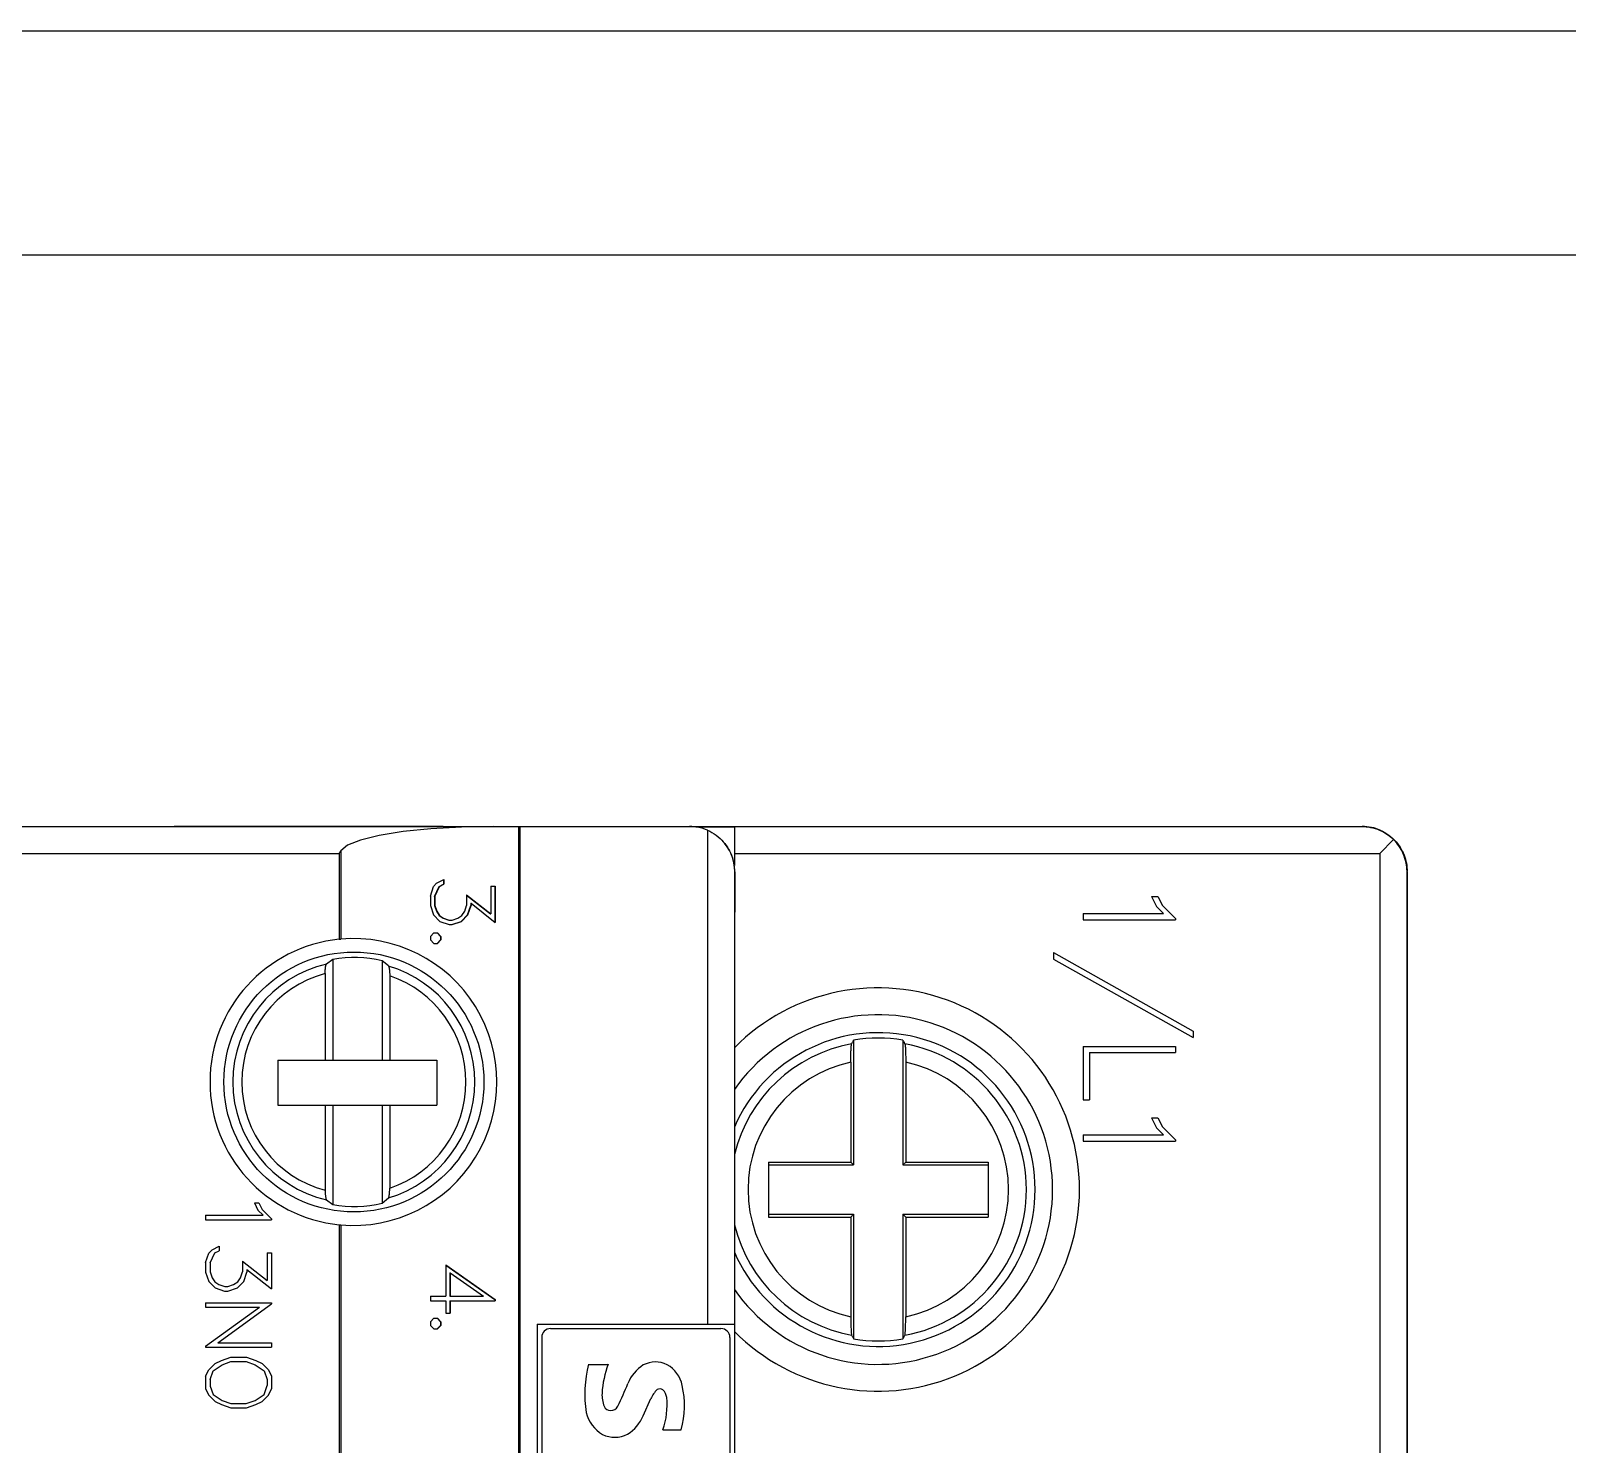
# Model space of a CAD drawing. Header units: millimetres. Extents: x -72 to 2978, y -1067 to 2817.
# Drawn here: x 1534.71 to 1568.99, y 293.35 to 324.88 of the extents above; entities that cross this region are included whole.
import ezdxf

# ---------------------------------------------------------------- set-up
doc = ezdxf.new("R2010")
doc.units = ezdxf.units.MM
doc.layers.add('10000_FRONT', color=7, linetype='Continuous')

msp = doc.modelspace()

# ---------------------------------------------------------------- linework, layer by layer
for p, q in [((1425.224, 324.884), (1734.213, 324.884)), ((1543.904, 307.129), (1537.904, 307.129))]:
    msp.add_line(p, q)
at = {"color": 30, "true_color": 0xf8991e}
msp.add_line((1434.485, 319.884), (1726.691, 319.884), dxfattribs=at)
at = {"layer": '10000_FRONT', "color": 7, "linetype": 'Continuous', "lineweight": 25}
for p, q in [((1495.425, 307.129), (1549.405, 307.129)), ((1539.315, 307.129), (1539.315, 307.129)), ((1545.587, 307.129), (1545.587, 279.129)), ((1545.621, 307.129), (1545.621, 279.129)), ((1549.405, 307.129), (1550.405, 307.129)), ((1549.546, 307.119), (1550.405, 307.119)), ((1549.805, 307.046), (1549.805, 296.029)), ((1549.805, 307.046), (1549.855, 307.022)), ((1549.855, 307.022), (1549.904, 306.995)), ((1549.904, 306.995), (1549.952, 306.966)), ((1549.952, 306.966), (1549.998, 306.934)), ((1549.998, 306.934), (1550.042, 306.9)), ((1550.042, 306.9), (1550.084, 306.863)), ((1550.084, 306.863), (1550.123, 306.825)), ((1550.405, 307.129), (1550.405, 306.529)), ((1550.405, 307.129), (1564.405, 307.129)), ((1564.405, 307.129), (1564.453, 307.128)), ((1564.405, 307.129), (1564.415, 307.129)), ((1564.453, 307.128), (1564.502, 307.124)), ((1564.502, 307.124), (1564.551, 307.118)), ((1564.551, 307.118), (1564.601, 307.11)), ((1564.601, 307.11), (1564.652, 307.098)), ((1564.652, 307.098), (1564.702, 307.084)), ((1564.702, 307.084), (1564.752, 307.067)), ((1564.752, 307.067), (1564.801, 307.047)), ((1564.801, 307.047), (1564.849, 307.025)), ((1564.805, 306.529), (1565.112, 306.836)), ((1564.815, 307.046), (1564.815, 307.041)), ((1564.815, 307.046), (1564.865, 307.022)), ((1564.849, 307.025), (1564.896, 307)), ((1564.865, 307.022), (1564.915, 306.995)), ((1564.896, 307), (1564.942, 306.973)), ((1564.915, 306.995), (1564.963, 306.965)), ((1564.942, 306.973), (1564.986, 306.943)), ((1564.963, 306.965), (1565.01, 306.933)), ((1564.986, 306.943), (1565.028, 306.911)), ((1565.01, 306.933), (1565.054, 306.899)), ((1565.028, 306.911), (1565.07, 306.876)), ((1565.054, 306.899), (1565.095, 306.862)), ((1565.07, 306.876), (1565.112, 306.836)), ((1565.095, 306.862), (1565.134, 306.824)), ((1565.112, 306.836), (1565.152, 306.794)), ((1504.221, 306.529), (1541.589, 306.529)), ((1541.589, 306.529), (1541.594, 306.538)), ((1541.589, 306.529), (1541.589, 304.614)), ((1541.594, 306.538), (1541.599, 306.546)), ((1541.599, 306.546), (1541.604, 306.554)), ((1541.604, 306.554), (1541.609, 306.563)), ((1541.609, 306.563), (1541.614, 306.572)), ((1541.614, 306.572), (1541.619, 306.58)), ((1541.619, 306.58), (1541.624, 306.589)), ((1541.624, 306.589), (1541.624, 304.617)), ((1550.123, 306.825), (1550.158, 306.787)), ((1550.158, 306.787), (1550.191, 306.747)), ((1550.191, 306.747), (1550.221, 306.707)), ((1550.221, 306.707), (1550.248, 306.667)), ((1550.248, 306.667), (1550.273, 306.626)), ((1550.273, 306.626), (1550.296, 306.583)), ((1550.296, 306.583), (1550.317, 306.539)), ((1550.317, 306.539), (1550.336, 306.495)), ((1550.336, 306.495), (1550.353, 306.449)), ((1550.405, 306.529), (1550.405, 306.26)), ((1550.405, 306.529), (1564.805, 306.529)), ((1564.805, 306.529), (1564.805, 262.729)), ((1565.134, 306.824), (1565.169, 306.786)), ((1565.152, 306.794), (1565.187, 306.752)), ((1565.169, 306.786), (1565.202, 306.747)), ((1565.187, 306.752), (1565.219, 306.71)), ((1565.202, 306.747), (1565.231, 306.708)), ((1565.219, 306.71), (1565.249, 306.666)), ((1565.231, 306.708), (1565.258, 306.667)), ((1565.249, 306.666), (1565.276, 306.62)), ((1565.258, 306.667), (1565.283, 306.625)), ((1565.276, 306.62), (1565.301, 306.573)), ((1565.283, 306.625), (1565.306, 306.582)), ((1565.301, 306.573), (1565.323, 306.525)), ((1565.306, 306.582), (1565.327, 306.538)), ((1565.323, 306.525), (1565.343, 306.476)), ((1565.327, 306.538), (1565.346, 306.493)), ((1565.346, 306.493), (1565.363, 306.448)), ((1550.353, 306.449), (1550.367, 306.403)), ((1550.367, 306.403), (1550.379, 306.357)), ((1550.379, 306.357), (1550.388, 306.31)), ((1550.388, 306.31), (1550.396, 306.264)), ((1550.396, 306.264), (1550.401, 306.218)), ((1550.401, 306.218), (1550.404, 306.173)), ((1550.404, 306.173), (1550.405, 306.129)), ((1565.343, 306.476), (1565.36, 306.426)), ((1565.36, 306.426), (1565.374, 306.376)), ((1565.363, 306.448), (1565.377, 306.402)), ((1565.374, 306.376), (1565.385, 306.326)), ((1565.377, 306.402), (1565.389, 306.356)), ((1565.385, 306.326), (1565.394, 306.276)), ((1565.389, 306.356), (1565.399, 306.309)), ((1565.394, 306.276), (1565.4, 306.226)), ((1565.399, 306.309), (1565.406, 306.264)), ((1565.4, 306.226), (1565.404, 306.177)), ((1565.404, 306.177), (1565.405, 306.129)), ((1565.406, 306.264), (1565.411, 306.218)), ((1565.411, 306.218), (1565.414, 306.173)), ((1565.414, 306.173), (1565.415, 306.129)), ((1543.69, 305.788), (1543.761, 305.862)), ((1543.761, 305.862), (1543.92, 305.943)), ((1543.819, 305.792), (1543.913, 305.839)), ((1543.826, 305.792), (1543.92, 305.839)), ((1543.913, 305.939), (1543.913, 305.839)), ((1543.913, 305.839), (1543.92, 305.839)), ((1543.92, 305.943), (1543.92, 305.839)), ((1550.405, 306.129), (1550.405, 279.329)), ((1550.415, 306.119), (1550.415, 305.219)), ((1565.405, 306.129), (1565.405, 263.129)), ((1565.415, 306.119), (1565.415, 263.139)), ((1543.621, 305.576), (1543.69, 305.788)), ((1543.621, 305.576), (1543.621, 305.366)), ((1543.711, 305.57), (1543.819, 305.792)), ((1543.711, 305.57), (1543.711, 305.37)), ((1543.711, 305.57), (1543.718, 305.57)), ((1543.718, 305.57), (1543.826, 305.792)), ((1543.718, 305.57), (1543.718, 305.37)), ((1543.819, 305.792), (1543.826, 305.792)), ((1544.431, 305.606), (1544.431, 305.37)), ((1544.431, 305.606), (1544.973, 305.181)), ((1544.431, 305.599), (1544.963, 305.181)), ((1544.973, 305.796), (1544.973, 305.181)), ((1544.973, 305.796), (1545.069, 305.796)), ((1545.059, 305.796), (1545.059, 304.996)), ((1545.069, 305.796), (1545.069, 304.988)), ((1559.711, 305.57), (1559.823, 305.343)), ((1559.711, 305.57), (1559.855, 305.57)), ((1559.855, 305.57), (1559.957, 305.369)), ((1543.621, 305.366), (1543.691, 305.155)), ((1543.691, 305.155), (1543.831, 305.011)), ((1543.711, 305.37), (1543.756, 305.239)), ((1543.711, 305.37), (1543.718, 305.37)), ((1543.718, 305.37), (1543.763, 305.239)), ((1543.756, 305.239), (1543.815, 305.147)), ((1543.756, 305.239), (1543.763, 305.239)), ((1543.763, 305.239), (1543.822, 305.147)), ((1543.815, 305.147), (1543.906, 305.086)), ((1543.815, 305.147), (1543.822, 305.147)), ((1543.822, 305.147), (1543.913, 305.086)), ((1544.236, 305.086), (1544.327, 305.147)), ((1544.311, 305.011), (1544.452, 305.155)), ((1544.319, 305.011), (1544.46, 305.155)), ((1544.327, 305.147), (1544.387, 305.239)), ((1544.387, 305.239), (1544.431, 305.37)), ((1544.452, 305.155), (1544.521, 305.366)), ((1544.452, 305.155), (1544.46, 305.155)), ((1544.46, 305.155), (1544.53, 305.366)), ((1544.521, 305.419), (1544.521, 305.366)), ((1544.521, 305.419), (1544.53, 305.419)), ((1544.521, 305.366), (1544.53, 305.366)), ((1544.53, 305.419), (1544.53, 305.366)), ((1544.53, 305.419), (1545.069, 304.988)), ((1544.963, 305.181), (1544.973, 305.181)), ((1550.405, 305.219), (1550.415, 305.219)), ((1558.189, 305.186), (1558.189, 305.049)), ((1558.189, 305.186), (1559.981, 305.186)), ((1559.823, 305.343), (1559.981, 305.186)), ((1559.957, 305.369), (1560.247, 305.078)), ((1543.831, 305.011), (1544.039, 304.941)), ((1543.906, 305.086), (1544.036, 305.041)), ((1543.906, 305.086), (1543.913, 305.086)), ((1543.913, 305.086), (1544.043, 305.041)), ((1544.036, 305.041), (1544.043, 305.041)), ((1544.039, 304.941), (1544.111, 304.941)), ((1544.043, 305.041), (1544.106, 305.041)), ((1544.103, 304.941), (1544.311, 305.011)), ((1544.106, 305.041), (1544.236, 305.086)), ((1544.111, 304.941), (1544.319, 305.011)), ((1544.311, 305.011), (1544.319, 305.011)), ((1558.189, 305.049), (1560.247, 305.049)), ((1560.247, 305.078), (1560.247, 305.049)), ((1541.589, 304.614), (1541.594, 304.614)), ((1541.594, 304.614), (1541.599, 304.614)), ((1541.599, 304.614), (1541.604, 304.615)), ((1541.604, 304.615), (1541.609, 304.615)), ((1541.609, 304.615), (1541.614, 304.616)), ((1541.614, 304.616), (1541.619, 304.616)), ((1541.619, 304.616), (1541.624, 304.617)), ((1543.621, 304.678), (1543.699, 304.756)), ((1543.621, 304.678), (1543.621, 304.597)), ((1543.621, 304.597), (1543.699, 304.519)), ((1543.699, 304.756), (1543.778, 304.756)), ((1543.699, 304.519), (1543.778, 304.519)), ((1543.771, 304.756), (1543.849, 304.678)), ((1543.771, 304.519), (1543.849, 304.597)), ((1543.778, 304.756), (1543.855, 304.678)), ((1543.778, 304.519), (1543.855, 304.597)), ((1543.849, 304.678), (1543.849, 304.597)), ((1543.849, 304.678), (1543.855, 304.678)), ((1543.849, 304.597), (1543.855, 304.597)), ((1543.855, 304.678), (1543.855, 304.597)), ((1541.445, 304.165), (1541.304, 304.059)), ((1541.445, 304.165), (1541.445, 301.914)), ((1542.545, 304.132), (1542.545, 301.914)), ((1542.686, 304.017), (1542.545, 304.132)), ((1557.523, 304.319), (1557.523, 304.17)), ((1557.523, 304.319), (1560.639, 302.565)), ((1557.523, 304.17), (1560.639, 302.418)), ((1541.275, 303.872), (1541.276, 303.886)), ((1541.275, 303.859), (1541.275, 303.872)), ((1541.275, 303.846), (1541.275, 303.859)), ((1541.275, 303.846), (1541.275, 301.914)), ((1541.276, 303.9), (1541.277, 303.913)), ((1541.276, 303.886), (1541.276, 303.9)), ((1541.277, 303.925), (1541.278, 303.937)), ((1541.277, 303.913), (1541.277, 303.925)), ((1541.278, 303.937), (1541.279, 303.949)), ((1541.279, 303.949), (1541.28, 303.961)), ((1541.28, 303.961), (1541.281, 303.972)), ((1541.281, 303.972), (1541.283, 303.983)), ((1541.283, 303.983), (1541.284, 303.993)), ((1541.284, 303.993), (1541.285, 304.002)), ((1541.285, 304.002), (1541.287, 304.011)), ((1541.287, 304.011), (1541.289, 304.02)), ((1541.289, 304.02), (1541.29, 304.028)), ((1541.29, 304.028), (1541.292, 304.035)), ((1541.292, 304.035), (1541.294, 304.041)), ((1541.294, 304.041), (1541.296, 304.046)), ((1541.296, 304.046), (1541.298, 304.05)), ((1541.298, 304.05), (1541.3, 304.054)), ((1541.3, 304.054), (1541.302, 304.057)), ((1541.302, 304.057), (1541.304, 304.059)), ((1542.686, 304.017), (1542.689, 304.014)), ((1542.689, 304.014), (1542.691, 304.01)), ((1542.691, 304.01), (1542.694, 304.004)), ((1542.694, 304.004), (1542.696, 303.998)), ((1542.696, 303.998), (1542.698, 303.99)), ((1542.698, 303.99), (1542.7, 303.981)), ((1542.7, 303.981), (1542.702, 303.971)), ((1542.702, 303.971), (1542.704, 303.96)), ((1542.704, 303.96), (1542.706, 303.949)), ((1542.706, 303.949), (1542.708, 303.936)), ((1542.708, 303.936), (1542.709, 303.923)), ((1542.709, 303.923), (1542.711, 303.908)), ((1542.711, 303.908), (1542.712, 303.893)), ((1542.712, 303.893), (1542.713, 303.879)), ((1542.713, 303.879), (1542.713, 303.863)), ((1542.713, 303.863), (1542.714, 303.847)), ((1542.714, 303.847), (1542.715, 303.83)), ((1542.715, 303.83), (1542.715, 303.814)), ((1542.715, 303.814), (1542.715, 303.798)), ((1542.715, 303.798), (1542.715, 301.914)), ((1560.639, 302.565), (1560.639, 302.418)), ((1553.004, 302.046), (1553.005, 302.07)), ((1553.004, 302.023), (1553.004, 302.046)), ((1553.005, 302.07), (1553.006, 302.093)), ((1553.006, 302.115), (1553.007, 302.136)), ((1553.006, 302.093), (1553.006, 302.115)), ((1553.007, 302.136), (1553.008, 302.155)), ((1553.008, 302.155), (1553.009, 302.173)), ((1553.009, 302.173), (1553.01, 302.19)), ((1553.01, 302.19), (1553.011, 302.206)), ((1553.011, 302.206), (1553.012, 302.221)), ((1553.012, 302.221), (1553.013, 302.234)), ((1553.013, 302.234), (1553.015, 302.246)), ((1553.015, 302.246), (1553.016, 302.256)), ((1553.016, 302.256), (1553.017, 302.264)), ((1553.017, 302.264), (1553.019, 302.271)), ((1553.019, 302.271), (1553.02, 302.276)), ((1553.02, 302.276), (1553.021, 302.28)), ((1553.021, 302.28), (1553.027, 302.291)), ((1553.027, 302.291), (1553.034, 302.303)), ((1553.034, 302.303), (1553.04, 302.315)), ((1553.04, 302.315), (1553.046, 302.326)), ((1553.046, 302.326), (1553.052, 302.338)), ((1553.052, 302.338), (1553.059, 302.35)), ((1553.059, 302.35), (1553.065, 302.362)), ((1553.065, 302.362), (1553.065, 299.579)), ((1554.165, 302.362), (1554.165, 299.579)), ((1554.165, 302.362), (1554.171, 302.35)), ((1554.171, 302.35), (1554.178, 302.338)), ((1554.178, 302.338), (1554.184, 302.326)), ((1554.184, 302.326), (1554.19, 302.315)), ((1554.19, 302.315), (1554.196, 302.303)), ((1554.196, 302.303), (1554.203, 302.291)), ((1554.203, 302.291), (1554.209, 302.28)), ((1554.209, 302.28), (1554.21, 302.275)), ((1554.21, 302.275), (1554.212, 302.268)), ((1554.212, 302.268), (1554.214, 302.259)), ((1554.214, 302.259), (1554.215, 302.248)), ((1554.215, 302.248), (1554.217, 302.234)), ((1554.217, 302.234), (1554.218, 302.217)), ((1554.218, 302.217), (1554.22, 302.199)), ((1554.22, 302.199), (1554.221, 302.178)), ((1554.221, 302.178), (1554.222, 302.157)), ((1554.222, 302.157), (1554.223, 302.134)), ((1554.223, 302.134), (1554.224, 302.108)), ((1554.224, 302.108), (1554.225, 302.081)), ((1554.225, 302.081), (1554.226, 302.052)), ((1554.226, 302.052), (1554.226, 302.024)), ((1558.189, 302.224), (1558.189, 301.029)), ((1558.189, 302.224), (1560.247, 302.224)), ((1558.326, 302.086), (1558.326, 301.029)), ((1558.326, 302.086), (1560.247, 302.086)), ((1560.247, 302.224), (1560.247, 302.086)), ((1540.215, 301.914), (1540.215, 300.914)), ((1540.215, 301.914), (1543.765, 301.914)), ((1543.765, 301.914), (1543.765, 300.914)), ((1553.002, 301.921), (1553.003, 301.948)), ((1553.002, 301.895), (1553.002, 301.921)), ((1553.002, 301.87), (1553.002, 301.895)), ((1553.002, 301.87), (1553.002, 299.642)), ((1553.003, 301.999), (1553.004, 302.023)), ((1553.003, 301.974), (1553.003, 301.999)), ((1553.003, 301.948), (1553.003, 301.974)), ((1554.226, 302.024), (1554.227, 301.995)), ((1554.227, 301.995), (1554.227, 301.964)), ((1554.227, 301.964), (1554.228, 301.932)), ((1554.228, 301.932), (1554.228, 301.901)), ((1554.228, 301.901), (1554.228, 301.87)), ((1554.228, 301.87), (1554.228, 299.642)), ((1558.189, 301.029), (1558.326, 301.029)), ((1540.215, 300.914), (1543.765, 300.914)), ((1541.275, 300.914), (1541.275, 299.012)), ((1541.445, 300.914), (1541.445, 298.694)), ((1542.545, 300.914), (1542.545, 298.726)), ((1542.715, 300.914), (1542.715, 299.061)), ((1559.711, 300.632), (1559.823, 300.404)), ((1559.711, 300.632), (1559.855, 300.632)), ((1559.823, 300.404), (1559.981, 300.247)), ((1559.855, 300.632), (1559.957, 300.431)), ((1559.957, 300.431), (1560.247, 300.139)), ((1558.189, 300.247), (1558.189, 300.11)), ((1558.189, 300.247), (1559.981, 300.247)), ((1558.189, 300.11), (1560.247, 300.11)), ((1560.247, 300.139), (1560.247, 300.11)), ((1551.165, 299.642), (1551.165, 298.416)), ((1551.165, 299.642), (1553.002, 299.642)), ((1553.002, 299.642), (1553.065, 299.579)), ((1554.165, 299.579), (1554.228, 299.642)), ((1554.228, 299.642), (1556.065, 299.642)), ((1556.065, 299.642), (1556.065, 298.416)), ((1551.165, 299.579), (1553.065, 299.579)), ((1554.165, 299.579), (1556.065, 299.579)), ((1541.275, 299.012), (1541.275, 298.997)), ((1541.275, 298.997), (1541.275, 298.98)), ((1541.275, 298.98), (1541.276, 298.964)), ((1541.276, 298.964), (1541.277, 298.948)), ((1541.277, 298.948), (1541.277, 298.933)), ((1542.71, 298.944), (1542.711, 298.956)), ((1542.711, 298.956), (1542.712, 298.968)), ((1542.712, 298.968), (1542.713, 298.98)), ((1542.713, 298.993), (1542.714, 299.006)), ((1542.713, 298.98), (1542.713, 298.993)), ((1542.714, 299.02), (1542.715, 299.034)), ((1542.714, 299.006), (1542.714, 299.02)), ((1542.715, 299.047), (1542.715, 299.061)), ((1542.715, 299.034), (1542.715, 299.047)), ((1539.695, 298.73), (1539.775, 298.567)), ((1539.695, 298.73), (1539.798, 298.73)), ((1539.798, 298.73), (1539.871, 298.587)), ((1541.277, 298.933), (1541.278, 298.918)), ((1541.278, 298.918), (1541.28, 298.904)), ((1541.28, 298.904), (1541.281, 298.89)), ((1541.281, 298.89), (1541.282, 298.876)), ((1541.282, 298.876), (1541.284, 298.864)), ((1541.284, 298.864), (1541.286, 298.853)), ((1541.286, 298.853), (1541.288, 298.843)), ((1541.288, 298.843), (1541.29, 298.833)), ((1541.29, 298.833), (1541.292, 298.824)), ((1541.292, 298.824), (1541.294, 298.817)), ((1541.294, 298.817), (1541.296, 298.811)), ((1541.296, 298.811), (1541.299, 298.806)), ((1541.299, 298.806), (1541.301, 298.802)), ((1541.301, 298.802), (1541.304, 298.799)), ((1541.304, 298.799), (1541.445, 298.694)), ((1542.545, 298.726), (1542.686, 298.842)), ((1542.686, 298.842), (1542.688, 298.844)), ((1542.688, 298.844), (1542.69, 298.847)), ((1542.69, 298.847), (1542.693, 298.851)), ((1542.693, 298.851), (1542.694, 298.856)), ((1542.694, 298.856), (1542.696, 298.861)), ((1542.696, 298.861), (1542.698, 298.868)), ((1542.698, 298.868), (1542.7, 298.875)), ((1542.7, 298.875), (1542.702, 298.883)), ((1542.702, 298.883), (1542.703, 298.892)), ((1542.703, 298.892), (1542.705, 298.901)), ((1542.705, 298.901), (1542.706, 298.911)), ((1542.706, 298.911), (1542.708, 298.921)), ((1542.708, 298.921), (1542.709, 298.932)), ((1542.709, 298.932), (1542.71, 298.944)), ((1538.608, 298.455), (1538.608, 298.357)), ((1538.608, 298.455), (1539.888, 298.455)), ((1538.608, 298.357), (1540.078, 298.357)), ((1539.775, 298.567), (1539.888, 298.455)), ((1539.871, 298.587), (1540.078, 298.378)), ((1540.078, 298.378), (1540.078, 298.357)), ((1551.165, 298.479), (1553.065, 298.479)), ((1551.165, 298.416), (1553.002, 298.416)), ((1553.002, 298.416), (1553.065, 298.479)), ((1553.002, 298.416), (1553.002, 296.189)), ((1553.065, 298.479), (1553.065, 295.697)), ((1554.165, 298.479), (1554.165, 295.697)), ((1554.165, 298.479), (1554.228, 298.416)), ((1554.165, 298.479), (1556.065, 298.479)), ((1554.228, 298.416), (1554.228, 296.189)), ((1554.228, 298.416), (1556.065, 298.416)), ((1541.589, 298.245), (1541.589, 287.764)), ((1541.589, 298.245), (1541.594, 298.244)), ((1541.594, 298.244), (1541.599, 298.244)), ((1541.599, 298.244), (1541.604, 298.243)), ((1541.604, 298.243), (1541.609, 298.243)), ((1541.609, 298.243), (1541.614, 298.242)), ((1541.614, 298.242), (1541.619, 298.242)), ((1541.619, 298.242), (1541.624, 298.242)), ((1541.624, 298.242), (1541.624, 287.767)), ((1538.608, 297.399), (1538.678, 297.61)), ((1538.678, 297.61), (1538.75, 297.685)), ((1538.706, 297.393), (1538.816, 297.615)), ((1538.75, 297.685), (1538.912, 297.765)), ((1538.816, 297.615), (1538.912, 297.662)), ((1538.912, 297.765), (1538.912, 297.662)), ((1539.98, 297.619), (1539.98, 297.003)), ((1539.98, 297.619), (1540.078, 297.619)), ((1540.078, 297.619), (1540.078, 296.811)), ((1538.608, 297.399), (1538.608, 297.189)), ((1538.706, 297.393), (1538.706, 297.193)), ((1539.43, 297.428), (1539.43, 297.193)), ((1539.43, 297.428), (1539.98, 297.003)), ((1539.53, 297.242), (1539.53, 297.189)), ((1539.53, 297.242), (1540.078, 296.811)), ((1543.966, 297.351), (1543.966, 296.647)), ((1543.966, 297.351), (1545.069, 296.573)), ((1543.966, 297.345), (1545.059, 296.573)), ((1538.608, 297.189), (1538.679, 296.978)), ((1538.679, 296.978), (1538.821, 296.834)), ((1538.706, 297.193), (1538.752, 297.062)), ((1538.752, 297.062), (1538.812, 296.97)), ((1538.812, 296.97), (1538.904, 296.909)), ((1538.904, 296.909), (1539.037, 296.864)), ((1539.101, 296.864), (1539.232, 296.909)), ((1539.232, 296.909), (1539.325, 296.97)), ((1539.316, 296.834), (1539.46, 296.978)), ((1539.325, 296.97), (1539.385, 297.062)), ((1539.385, 297.062), (1539.43, 297.193)), ((1539.46, 296.978), (1539.53, 297.189)), ((1544.055, 297.173), (1544.055, 296.647)), ((1544.055, 297.173), (1544.062, 297.173)), ((1544.062, 297.173), (1544.062, 296.647)), ((1544.062, 297.173), (1544.807, 296.647)), ((1538.821, 296.834), (1539.032, 296.764)), ((1539.032, 296.764), (1539.105, 296.764)), ((1539.037, 296.864), (1539.101, 296.864)), ((1539.105, 296.764), (1539.316, 296.834)), ((1543.621, 296.647), (1543.621, 296.549)), ((1543.621, 296.647), (1543.966, 296.647)), ((1543.621, 296.549), (1543.966, 296.549)), ((1543.966, 296.549), (1543.966, 296.274)), ((1544.055, 296.647), (1544.062, 296.647)), ((1544.055, 296.549), (1544.055, 296.274)), ((1544.055, 296.549), (1544.062, 296.549)), ((1544.062, 296.647), (1544.807, 296.647)), ((1544.062, 296.549), (1544.062, 296.274)), ((1544.062, 296.549), (1545.069, 296.549)), ((1545.059, 296.573), (1545.059, 296.549)), ((1545.059, 296.573), (1545.069, 296.573)), ((1545.069, 296.573), (1545.069, 296.549)), ((1538.608, 296.505), (1538.608, 296.407)), ((1538.608, 296.505), (1540.078, 296.505)), ((1538.608, 295.537), (1539.809, 296.407)), ((1538.608, 296.407), (1539.809, 296.407)), ((1538.877, 295.611), (1540.078, 296.482)), ((1540.078, 296.505), (1540.078, 296.482)), ((1543.966, 296.274), (1544.062, 296.274)), ((1543.621, 296.078), (1543.699, 296.156)), ((1543.621, 296.078), (1543.621, 295.997)), ((1543.621, 295.997), (1543.699, 295.919)), ((1543.699, 296.156), (1543.778, 296.156)), ((1543.699, 295.919), (1543.778, 295.919)), ((1543.771, 296.156), (1543.849, 296.078)), ((1543.771, 295.919), (1543.849, 295.997)), ((1543.778, 296.156), (1543.855, 296.078)), ((1543.778, 295.919), (1543.855, 295.997)), ((1543.849, 296.078), (1543.849, 295.997)), ((1543.849, 296.078), (1543.855, 296.078)), ((1543.849, 295.997), (1543.855, 295.997)), ((1543.855, 296.078), (1543.855, 295.997)), ((1546.005, 296.029), (1546.005, 280.229)), ((1546.005, 296.029), (1550.405, 296.029)), ((1546.305, 295.929), (1550.105, 295.929)), ((1553.002, 296.189), (1553.002, 296.158)), ((1553.002, 296.158), (1553.002, 296.126)), ((1553.002, 296.126), (1553.003, 296.094)), ((1553.003, 296.094), (1553.003, 296.063)), ((1553.003, 296.063), (1553.004, 296.034)), ((1553.004, 296.034), (1553.004, 296.006)), ((1553.004, 296.006), (1553.005, 295.978)), ((1553.005, 295.978), (1553.006, 295.95)), ((1553.006, 295.95), (1553.007, 295.925)), ((1553.007, 295.925), (1553.008, 295.901)), ((1553.008, 295.901), (1553.009, 295.88)), ((1553.009, 295.88), (1553.011, 295.86)), ((1554.219, 295.852), (1554.22, 295.868)), ((1554.22, 295.868), (1554.221, 295.886)), ((1554.221, 295.886), (1554.222, 295.903)), ((1554.222, 295.903), (1554.223, 295.922)), ((1554.223, 295.922), (1554.224, 295.943)), ((1554.224, 295.943), (1554.225, 295.966)), ((1554.225, 295.989), (1554.226, 296.012)), ((1554.225, 295.966), (1554.225, 295.989)), ((1554.226, 296.035), (1554.227, 296.059)), ((1554.226, 296.012), (1554.226, 296.035)), ((1554.227, 296.084), (1554.228, 296.111)), ((1554.227, 296.059), (1554.227, 296.084)), ((1554.228, 296.163), (1554.228, 296.189)), ((1554.228, 296.137), (1554.228, 296.163)), ((1554.228, 296.111), (1554.228, 296.137)), ((1538.608, 295.537), (1538.608, 295.513)), ((1538.877, 295.611), (1540.078, 295.611)), ((1540.078, 295.611), (1540.078, 295.513)), ((1546.105, 295.729), (1546.105, 280.529)), ((1550.305, 295.729), (1550.305, 280.529)), ((1553.011, 295.86), (1553.012, 295.841)), ((1553.012, 295.841), (1553.013, 295.825)), ((1553.013, 295.825), (1553.015, 295.811)), ((1553.015, 295.811), (1553.016, 295.8)), ((1553.016, 295.8), (1553.018, 295.79)), ((1553.018, 295.79), (1553.02, 295.783)), ((1553.02, 295.783), (1553.021, 295.778)), ((1553.021, 295.778), (1553.027, 295.767)), ((1553.027, 295.767), (1553.034, 295.755)), ((1553.034, 295.755), (1553.04, 295.744)), ((1553.04, 295.744), (1553.046, 295.732)), ((1553.046, 295.732), (1553.052, 295.72)), ((1553.052, 295.72), (1553.059, 295.708)), ((1553.059, 295.708), (1553.065, 295.697)), ((1554.165, 295.697), (1554.171, 295.708)), ((1554.171, 295.708), (1554.178, 295.72)), ((1554.178, 295.72), (1554.184, 295.732)), ((1554.184, 295.732), (1554.19, 295.744)), ((1554.19, 295.744), (1554.196, 295.755)), ((1554.196, 295.755), (1554.203, 295.767)), ((1554.203, 295.767), (1554.209, 295.778)), ((1554.209, 295.778), (1554.21, 295.782)), ((1554.21, 295.782), (1554.212, 295.787)), ((1554.212, 295.787), (1554.213, 295.794)), ((1554.213, 295.794), (1554.214, 295.803)), ((1554.214, 295.803), (1554.215, 295.812)), ((1554.215, 295.812), (1554.217, 295.824)), ((1554.217, 295.824), (1554.218, 295.837)), ((1554.218, 295.837), (1554.219, 295.852)), ((1538.608, 295.513), (1540.078, 295.513)), ((1538.819, 295.148), (1538.961, 295.216)), ((1538.961, 295.216), (1539.17, 295.287)), ((1538.973, 295.121), (1539.173, 295.189)), ((1539.17, 295.287), (1539.516, 295.287)), ((1539.173, 295.189), (1539.512, 295.189)), ((1539.512, 295.189), (1539.712, 295.121)), ((1539.516, 295.287), (1539.725, 295.216)), ((1539.725, 295.216), (1539.867, 295.148)), ((1538.608, 294.864), (1538.679, 295.007)), ((1538.608, 294.864), (1538.608, 294.583)), ((1538.679, 295.007), (1538.819, 295.148)), ((1538.706, 294.79), (1538.773, 294.988)), ((1538.773, 294.988), (1538.973, 295.121)), ((1539.712, 295.121), (1539.912, 294.988)), ((1539.867, 295.148), (1540.007, 295.007)), ((1539.912, 294.988), (1539.979, 294.79)), ((1540.007, 295.007), (1540.078, 294.864)), ((1540.078, 294.864), (1540.078, 294.583)), ((1547.151, 295.129), (1547.59, 295.129)), ((1538.608, 294.583), (1538.679, 294.439)), ((1538.706, 294.79), (1538.706, 294.64)), ((1538.706, 294.64), (1538.773, 294.458)), ((1539.912, 294.458), (1539.979, 294.657)), ((1539.979, 294.79), (1539.979, 294.657)), ((1540.007, 294.439), (1540.078, 294.583)), ((1538.679, 294.439), (1538.819, 294.299)), ((1538.773, 294.458), (1538.973, 294.324)), ((1538.819, 294.299), (1538.961, 294.23)), ((1538.961, 294.23), (1539.17, 294.16)), ((1538.973, 294.324), (1539.173, 294.258)), ((1539.17, 294.16), (1539.516, 294.16)), ((1539.173, 294.258), (1539.512, 294.258)), ((1539.512, 294.258), (1539.712, 294.324)), ((1539.516, 294.16), (1539.725, 294.23)), ((1539.712, 294.324), (1539.912, 294.458)), ((1539.725, 294.23), (1539.867, 294.299)), ((1539.867, 294.299), (1540.007, 294.439)), ((1548.369, 293.981), (1548.542, 294.364)), ((1548.81, 293.671), (1549.219, 293.671))]:
    msp.add_line(p, q, dxfattribs=at)
msp.add_lwpolyline([(1545.033, 307.129), (1544.318, 307.116), (1543.635, 307.077), (1543.013, 307.014), (1542.48, 306.929), (1542.06, 306.827), (1541.77, 306.712), (1541.624, 306.589)], dxfattribs=at)
msp.add_circle((1541.915, 301.429), 2.9, dxfattribs=at)
for centre, radius, start, end in [((1549.405, 306.129), 1, 66.4219, 90), ((1564.415, 306.129), 1, 66.4217, 90), ((1549.415, 306.119), 1, 360, 45.4051), ((1564.415, 306.119), 1, 360, 45.4052), ((1541.905, 301.429), 3.2, 95.6645, 264.3355), ((1541.905, 301.429), 3.2, 264.9559, 95.0441), ((1541.915, 301.429), 2.776, 76.8814, 99.7486), ((1541.915, 301.429), 2.7, 103.0846, 256.9154), ((1541.915, 301.429), 2.5, 104.8328, 255.1672), ((1541.915, 301.429), 2.7, 360, 73.4023), ((1541.915, 301.429), 2.5, 288.6629, 71.3371), ((1553.605, 299.029), 4.5, 224.6749, 135.3251), ((1553.605, 299.029), 3.9, 214.8642, 145.1358), ((1553.615, 299.029), 3.5, 203.489, 156.511), ((1553.615, 299.029), 3.378, 80.6281, 99.3718), ((1553.615, 299.029), 3.304, 100.3512, 166.2648), ((1553.615, 299.029), 3.304, 280.3512, 79.6488), ((1553.615, 299.029), 2.906, 102.1754, 257.8246), ((1553.615, 299.029), 2.906, 282.1754, 77.8246), ((1541.915, 301.429), 2.7, 286.5977, 360), ((1541.915, 301.429), 2.776, 260.2514, 283.1186), ((1553.615, 299.029), 3.304, 193.7352, 259.6488), ((1546.305, 295.729), 0.2, 90.0002, 179.9999), ((1550.105, 295.729), 0.2, 0.0001, 89.9998), ((1553.615, 299.029), 3.378, 260.6282, 279.3719), ((1548.645, 294.6), 0.583, 63.4065, 117.9182), ((1549.785, 294.465), 2.717, 165.8458, 188.7406), ((1549.656, 294.353), 2.208, 159.4056, 176.6659), ((1548.835, 294.386), 0.864, 122.4234, 158.5567), ((1548.552, 294.511), 0.706, 11.937, 59.891), ((1538.945, 298.484), 9.841, 334.1587, 337.4003), ((1549.068, 294.151), 0.567, 133.0236, 157.9965), ((1548.738, 294.454), 0.126, 54.8612, 116.9671), ((1548.645, 294.368), 0.251, 5.0873, 48.8884), ((1547.219, 294.211), 2.072, 344.8869, 12.4236), ((1548.079, 294.438), 0.628, 176.0665, 202.8581), ((1547.645, 294.256), 0.157, 203.1045, 270.0796), ((1547.643, 294.279), 0.181, 270.7318, 331.8542), ((1547.241, 294.221), 1.663, 340.6948, 5.8427), ((1547.843, 294.229), 0.763, 193.3853, 240.2963), ((1547.542, 294.331), 0.898, 302.199, 337.0969), ((1547.738, 294.123), 0.621, 243.8974, 297.0575)]:
    msp.add_arc(centre, radius, start, end, dxfattribs=at)

doc.saveas('drawing.dxf')
